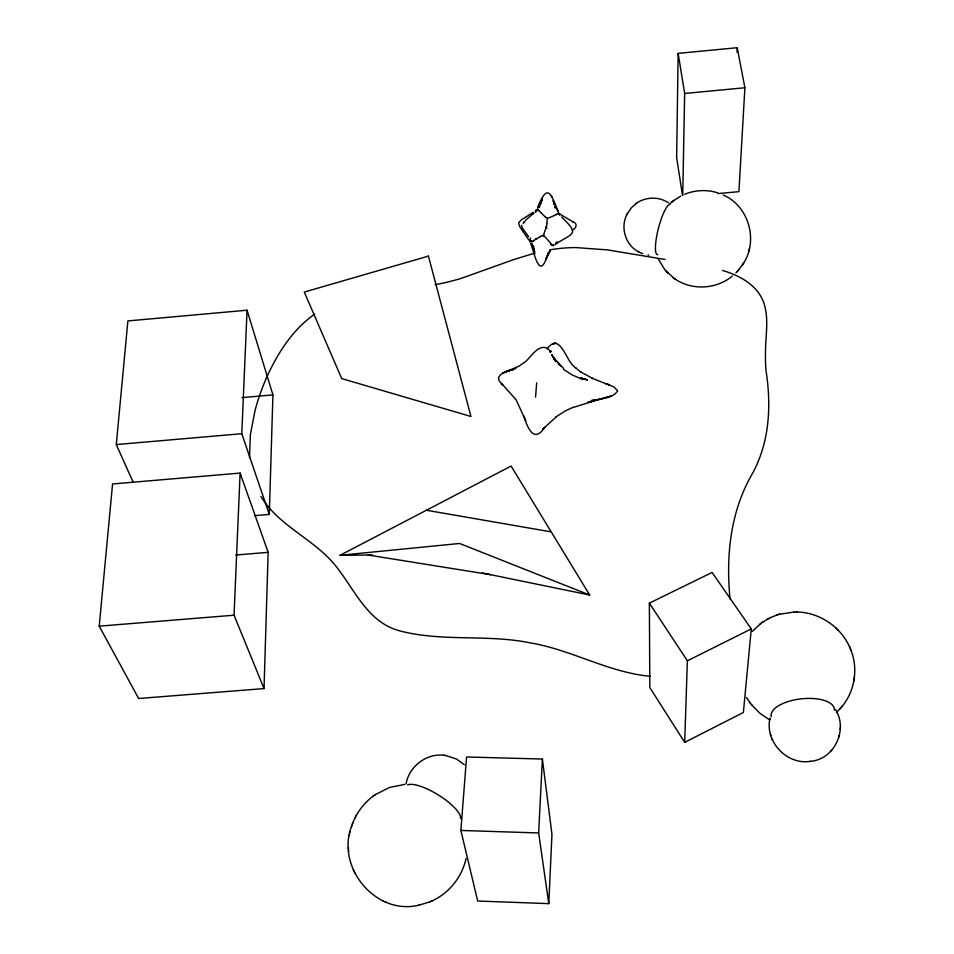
<?xml version="1.0" encoding="UTF-8"?>
<svg xmlns="http://www.w3.org/2000/svg" width="954" height="954" viewBox="0 0 954 954"><rect width="100%" height="100%" fill="white"/><g stroke="black" fill="none" stroke-linecap="round" stroke-linejoin="round"><path stroke-width="1.43" d="M810.363 761.34C834.452 759.444 848.273 729.548 835.525 709.585M718.207 193.555L738.921 191.659L744.895 87.744L737.215 47.7L678.151 53.376L676.648 157.493L682.48 195.367M682.73 195.343L684.662 93.468L678.151 53.376M264.031 688.585L268.157 552.342L240.11 473.077L112.572 483.964L99.216 626.158L138.652 698.507L264.031 688.585L234.052 615.199L240.11 473.077M254.456 515.661L269.302 514.421L272.927 394.896L247.062 310.205L127.884 320.926L116.281 444.564L133.238 482.39M531.02 240.778L532.404 241.207M684.698 742.355L687.369 660.8L649.364 603.131L712.089 572.436L751.275 628.901L743.381 712.471L684.698 742.355L649.829 687.596L649.364 603.131M840.247 729.357L840.295 727.723M269.302 514.421L241.791 433.712L247.062 310.205M548.788 903.641L551.961 834.356L542.385 759.05L466.578 756.987L460.877 830.457L477.692 901.029L548.788 903.641L538.652 832.949L542.385 759.05M736.989 52.124L737.215 47.7M546.904 223.415L547.238 218.359M546.88 223.951L546.797 225.025M535.552 397.15L536.661 382.852M836.455 712.292C853.937 696.897 859.578 670.221 850.419 648.911M536.506 211.383L536.625 210.536M546.714 225.74L543.923 233.861A16.898 3.506 -85.7 0 0 543.72 234.481M351.811 825.627C335.343 866.661 375.363 915.888 419.08 905.131M853.842 681.061L854.045 679.737M854.212 678.58L854.414 677.268M769.699 719.853L769.997 718.255C764.488 741.508 787.014 765.418 810.638 761.304M529.732 240.921L529.852 241.863L530.889 241.756M553.666 245.822L552.104 244.904M743.226 263.686C758.668 240.694 748.771 205.849 723.168 194.962M349.295 835.549L349.498 834.5M349.82 832.854L350.023 831.828M406.07 783.818C409.087 766.479 426.45 753.028 444.051 755.282M559.485 214.733L559.39 213.827L558.197 213.934M559.783 214.34L559.724 213.517L558.603 213.66M543.494 235.566L543.732 234.565M466.053 858.505C462.058 876.869 449.203 893.147 432.031 900.91M535.421 210.285L536.649 210.751M748.628 251.689L749.021 250.175M749.069 249.96L749.462 248.445M838.983 736.834L839.401 735.26M530.579 237.987L529.935 240.122M540.059 205.337L540.823 203.071M548.395 252.333L546.141 258.725L550.112 250.544M352.396 823.982C356.45 812.939 363.772 803.101 373.217 796.089M351.477 826.558L352.718 823.075M540.393 204.311L542.373 199.1L537.901 208.02M539.272 207.531L539.678 206.41M626.885 214.531C620.183 227.457 625.43 245.011 638.417 251.784M627.028 214.221L631.536 207.602L636.616 203.19M626.48 215.33L627.422 213.434M554.882 244.689C573.115 232.275 580.33 235.304 561.632 217.011M354.912 818.103L355.329 817.328M356.188 815.694L356.593 814.943M550.172 250.663L546.225 258.594L546.523 257.926C538.783 280.321 533.882 250.163 530.603 243.592M738.384 270.232L743.047 263.984M742.284 265.2L744.001 262.445M537.627 207.412C547.834 181.844 551.197 194.282 558.507 212.289M533.083 212.372L520.896 220.135L518.606 223.021L519.847 226.873L528.814 239.967M840.045 708.75L840.784 707.88M841.666 706.854L842.442 705.96M735.928 272.868L738.074 270.578M737.192 271.568L739.278 269.219M752.289 631.345L760.982 623.32M550.47 351.978L550.029 352.467L551.472 351.275L549.647 350.714L550.243 351.096C541.156 340.471 531.986 355.448 525.785 361.459L519.095 366.086L508.339 370.701L513.479 369.27M830.755 751.168L831.781 750.047M555.478 243.437L557.124 241.779M525.451 220.314L533.632 213.255M532.451 214.4L533.703 213.171M547.155 348.699C560.892 330.955 565.925 362.866 575.799 367.803M670.292 203.345L672.57 201.437M672.999 201.103L680.727 196.095M556.051 417.041L542.898 429.061L544.662 427.285C533.703 444.469 527.157 426.712 523.794 415.801M671.604 202.2L673.918 200.364M732.278 276.111C716.287 289.444 691.495 290.767 674.478 278.604M314.677 314.128C293.617 328.915 279.057 351 268.241 373.968A305.542 249.077 -5 0 0 255.183 409.922L250.377 434.428L249.543 457.658M572.185 230.129C576.288 228.757 578.112 223.224 573.008 221.9M762.139 622.473L769.997 617.798L777.427 614.805M375.077 794.754L389.494 787.455L404.925 784.391M760.159 623.916L762.926 621.901M372.883 796.328L375.363 794.551M556.087 416.803L565.543 410.78L573.068 407.286M636.068 203.56C645.357 196.691 658.892 196.285 668.456 202.844M535.874 239.204L533.846 240.42M536.661 238.75L540.226 236.854M767.076 619.325L767.863 618.919M769.258 618.18L769.997 617.798M372.549 555.025L340.053 555.288L511.106 466.065L589.691 595.034L482.152 572.937M524.116 221.948L523.15 223.713M687.369 660.8L751.275 628.901M556.48 214.638L549.027 217.786A15.097 5.974 -22.8 0 1 548.216 218.025L547.405 218.311M429.527 901.995L432.15 900.85M506.538 371.356L513.431 369.401L505.06 371.929L500.778 374.469L498.62 377.462L499.002 380.646L516.102 399.75L525.726 420.726L524.843 418.496M684.698 194.258C695.096 189.977 707.009 189.417 717.73 192.851M572.96 407.549L596.715 400.06L587.962 402.421L592.839 401.109L591.885 401.36C599.994 397.878 612.802 399.094 617.679 390.758L613.684 386.847L592.172 378.273L592.804 378.559L580.7 371.893M429.586 901.959L418.925 905.167M542.564 235.876L543.315 235.626M508.232 370.784L511.535 369.842M779.144 614.281L794.587 611.991M512.775 369.508L515.828 368.566M776.783 615.008L779.74 614.102M534.085 253.323L513.61 259.619L461.152 278.389A179.292 128.134 -9.2 0 1 437.886 284.173L435.167 284.674M591.42 400.62L596.667 399.631M549.599 249.936L552.187 249.471A124.735 97.558 -4.3 0 1 575.656 247.551L607.531 249.9L665.153 259.476M591.48 400.573L593.46 400.239M340.053 555.288L459.601 543.482L589.691 595.034M684.662 93.468L744.895 87.744M242.054 397.603L272.927 394.896M116.281 444.564L241.791 433.712M235.829 555.025L268.157 552.342M99.216 626.158L234.052 615.199M796.828 612.003C820.321 612.337 842.632 628.03 850.885 650.032M794.324 611.991L797.019 612.003M460.877 830.457L538.652 832.949M650.199 676.279C608.425 672.451 571.434 649.734 530.281 642.889C487.685 634.076 443.348 641.959 401.109 631.202C367.839 623.367 354.781 589.453 335.343 565.436C313.783 538.903 278.914 526.191 260.871 496.426M445.53 755.473L456.382 758.979L464.324 764.679M443.789 755.246L445.828 755.508M648.016 255.016L648.839 255.123M368.22 555.061L490.809 574.713M426.402 510.247L551.197 531.867M581.451 378.273L587.569 379.978L584.051 378.988M722.524 270.471C738.098 275.074 754.209 283.231 761.9 298.292C769.449 313.926 765.979 331.67 765.573 348.305A370.653 272.391 13.6 0 0 765.943 370.259C771.631 406.261 769.628 443.968 750.929 476.201C730.037 513.646 725.982 556.981 730.025 598.981M580.569 377.879L585.088 379.322L581.487 378.154M637.916 251.51L642.674 253.692M582.799 379.549L572.173 374.922L563.444 369.27M382.721 900.731L383.46 901.041M385.249 901.828L385.953 902.138M573.151 221.972L560.952 214.722M768.793 719.376L759.849 713.222L751.454 704.648M658.165 258.844L664.902 269.827L673.87 278.174M672.999 277.566L675.289 279.176M580.891 372.179L575.954 368.101M543.637 235.686L544.329 236.258A16.158 8.872 48.9 0 1 544.925 236.795L551.293 243.914M545.056 216.689L544.758 216.439A18.961 9.898 45.5 0 1 544.472 216.176L541.574 213.386M563.575 368.435L553.821 358.06L561.107 366.324L559.044 364.249M538.235 209.797L537.281 209.2L536.756 209.844A15.395 8.407 45.3 0 0 536.708 210.452M835.99 628.042L836.598 628.65M837.755 629.783L838.399 630.415M666.047 271.163L666.906 272.081M667.275 272.462L668.11 273.345M540.954 212.73L539.38 210.977M746.505 697.457L750.488 703.396M749.868 702.621L752.038 705.4M555.466 360.159L551.567 354.602M558.042 211.454L555.061 206.183M528.671 236.747L522.553 228.364L521.456 225.323M552.938 356.677L551.829 354.9L555.633 361.447L553.511 357.678L554.477 359.431M837.135 712.793L837.421 713.413M551.627 196.417L552.104 197.454M353.242 869.714L353.731 870.775M354.387 872.218L354.864 873.28M771.762 738.372L772.382 739.863M849.442 646.609L849.907 647.706M553.654 202.57L554.453 204.764M531.819 243.008L534.502 251.939L534.335 251.212M770.427 734.27L770.808 735.653M553.904 203.417L553.177 200.578L554.143 204.394M554.668 206.648L554.942 207.936M534.884 253.836L533.894 248.112M533.572 245.87L533.763 247.11M348.472 847.593L348.544 848.738M348.639 850.336L348.711 851.493M535.397 211.251L535.444 212.301M407.656 784.868A31.828 9.564 31.7 0 1 439.174 795.481A31.828 9.564 31.7 0 1 460.579 818.437M771.237 716.776A31.816 13.761 -6.3 0 1 801.622 698.805A31.816 13.761 -6.3 0 1 834.368 710.134M657.807 254.706A25.973 5.581 -75.5 0 1 658.141 229.461A25.973 5.581 -75.5 0 1 670.209 204.359M536.029 211.836A13.201 4.424 57.4 0 1 535.909 210.786M546.451 217.703A16.492 8.359 45.3 0 1 545.092 216.618M541.645 213.326A31.387 18.484 45.8 0 1 541.025 212.67M538.163 209.88A12.617 6.487 46.3 0 1 539.272 211.049M524.068 221.841A14.453 14.358 -23 0 1 525.117 221.4M540.143 236.52A17.148 10.542 -32.3 0 1 542.552 235.519M535.683 238.905A31.339 13.32 -30.4 0 1 536.482 238.428M534.073 240.742A12.629 8.073 -29.5 0 1 532.559 241.589M530.579 240.837A17.887 9.802 -31.4 0 1 530.603 240.11M529.995 240.885A19.45 11.269 -22.4 0 1 530.245 240.098M559.867 214.316A20.499 9.957 -23 0 1 559.7 214.924M556.242 214.268A13.928 8.836 -20.9 0 1 558.042 213.493M545.891 226.885A16.337 2.29 -69.8 0 1 545.783 227.446M553.32 244.749A10.959 3.84 59 0 1 553.356 245.393M551.603 245.357A19.843 6.988 50.4 0 1 550.72 244.272M553.642 343.535L552.426 344.227L555.824 343.046L553.642 343.535M503.831 372.537L502.686 373.133L510.772 369.902L503.831 372.537M610.858 396.137L597.848 399.786L610.858 396.137M428.429 256.113L304.278 292.079L341.735 378.607L470.942 416.469L428.429 256.113M608.342 384.545L605.909 383.639L609.701 385.058L608.342 384.545M501.792 384.235L501.22 383.675L502.925 385.344L501.792 384.235M546.833 228.221A34.201 0.882 -89.3 0 0 546.857 228.149"/></g></svg>
